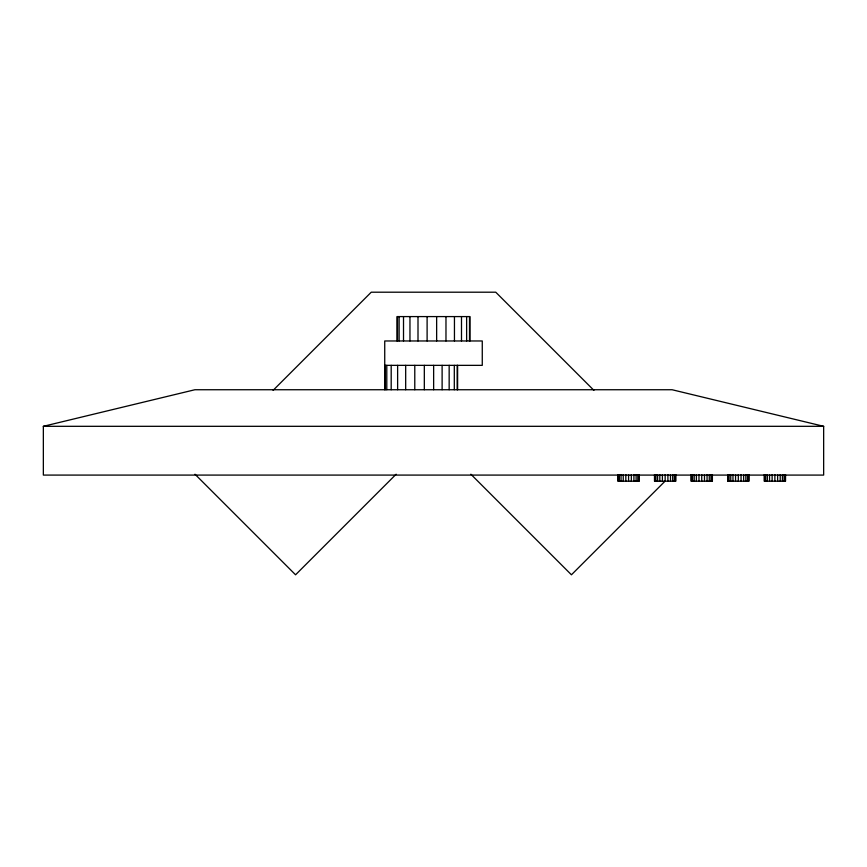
<?xml version="1.0" encoding="UTF-8"?>
<svg xmlns="http://www.w3.org/2000/svg" width="867" height="867" viewBox="0 0 867 867"><rect width="100%" height="100%" fill="white"/><g stroke="black" fill="none" stroke-linecap="round" stroke-linejoin="round"><path stroke-width="1.3" d="M273.094 390.345L371.239 292.201L495.761 292.201L593.906 390.345M396.143 474.216L295.56 574.799L194.977 474.216M665.314 480.914L571.44 574.799L470.857 474.216M43.35 426.315L194.912 389.738L672.088 389.738L823.65 426.315L823.65 475.083L43.35 475.083L43.35 426.315L823.65 426.315M384.731 365.354L482.269 365.354L482.269 340.969L384.731 340.969L384.731 389.738M785.535 474.65L785.535 481.185L764.228 481.185L764.228 474.65M785.177 474.65L785.177 481.185M784.104 474.65L784.104 481.185M782.413 474.65L782.413 481.185M780.213 474.65L780.213 481.185M777.634 474.65L777.634 481.185M774.881 474.65L774.881 481.185M772.129 474.65L772.129 481.185M769.549 474.65L769.549 481.185M767.349 474.65L767.349 481.185M765.659 474.65L765.659 481.185M764.586 474.65L764.586 481.185M748.958 474.65L748.958 481.185L727.651 481.185L727.651 474.65M748.6 474.65L748.6 481.185M747.527 474.65L747.527 481.185M745.837 474.65L745.837 481.185M743.637 474.65L743.637 481.185M741.057 474.65L741.057 481.185M738.305 474.65L738.305 481.185M735.552 474.65L735.552 481.185M732.973 474.65L732.973 481.185M730.773 474.65L730.773 481.185M729.082 474.65L729.082 481.185M728.009 474.65L728.009 481.185M712.381 474.65L712.381 481.185L691.075 481.185L691.075 474.65M712.024 474.65L712.024 481.185M710.951 474.65L710.951 481.185M709.26 474.65L709.26 481.185M707.06 474.65L707.06 481.185M704.481 474.65L704.481 481.185M701.728 474.65L701.728 481.185M698.975 474.65L698.975 481.185M696.396 474.65L696.396 481.185M694.196 474.65L694.196 481.185M692.505 474.65L692.505 481.185M691.433 474.65L691.433 481.185M675.805 474.65L675.805 481.185L654.498 481.185L654.498 474.65M675.447 474.65L675.447 481.185M674.374 474.65L674.374 481.185M672.684 474.65L672.684 481.185M670.484 474.65L670.484 481.185M667.904 474.65L667.904 481.185M665.152 474.65L665.152 481.185M662.399 474.65L662.399 481.185M659.82 474.65L659.82 481.185M657.619 474.65L657.619 481.185M655.929 474.65L655.929 481.185M654.856 474.65L654.856 481.185M639.228 474.65L639.228 481.185L617.922 481.185L617.922 474.65M638.871 474.65L638.871 481.185M637.798 474.65L637.798 481.185M636.107 474.65L636.107 481.185M633.907 474.65L633.907 481.185M631.328 474.65L631.328 481.185M628.575 474.65L628.575 481.185M625.822 474.65L625.822 481.185M623.243 474.65L623.243 481.185M621.043 474.65L621.043 481.185M619.352 474.65L619.352 481.185M618.279 474.65L618.279 481.185M469.947 340.969L469.947 316.585L397.053 316.585L397.053 340.969M469.513 316.585L469.513 340.969M466.63 316.585L466.63 340.969M461.493 316.585L461.493 340.969M457.613 365.354L457.613 389.738M457.191 365.354L457.191 389.738M454.449 316.585L454.449 340.969M454.308 365.354L454.308 389.738M449.16 365.354L449.16 389.738M445.974 316.585L445.974 340.969M442.116 365.354L442.116 389.738M436.643 316.585L436.643 340.969M433.641 365.354L433.641 389.738M427.106 316.585L427.106 340.969M424.321 365.354L424.321 389.738M418.002 316.585L418.002 340.969M414.784 365.354L414.784 389.738M409.961 316.585L409.961 340.969M405.68 365.354L405.68 389.738M403.513 316.585L403.513 340.969M399.113 316.585L399.113 340.969M397.628 365.354L397.628 389.738M397.487 316.585L397.487 340.969M391.19 365.354L391.19 389.738M386.79 365.354L386.79 389.738M385.154 365.354L385.154 389.738"/></g></svg>
